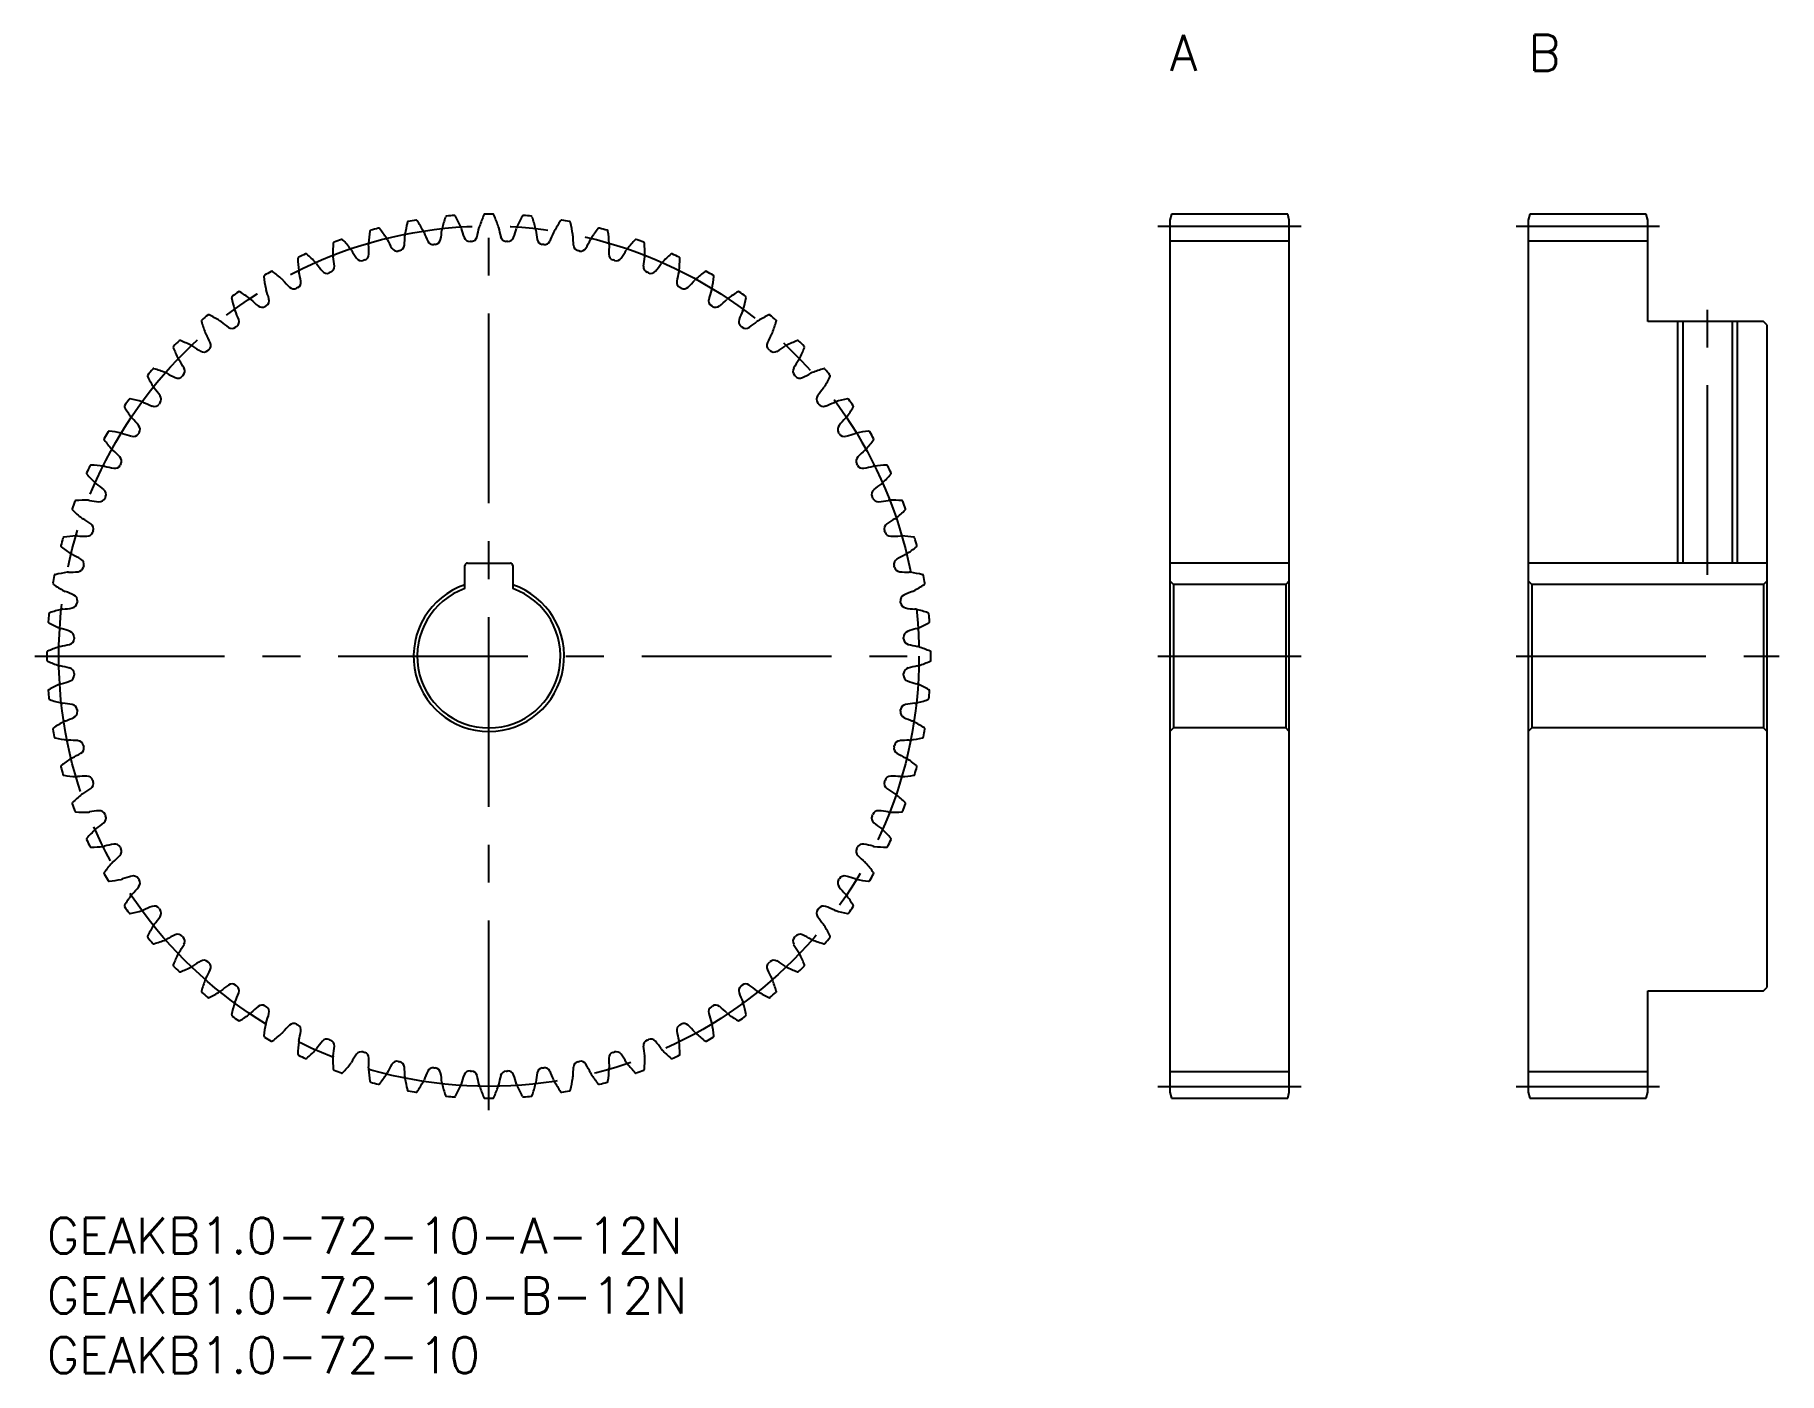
# Model space of a CAD drawing. Extents: x -1 to 145, y -13 to 99.
import ezdxf

# ---------------------------------------------------------------- set-up
doc = ezdxf.new("R2010")
doc.units = 0
doc.header["$LTSCALE"] = 0.5
doc.linetypes.add('CENTER', pattern=[50.8, 31.75, -6.35, 6.35, -6.35])
for name, color, linetype in [('MSM_CENTER', 1, 'CENTER'), ('MSM_CONTINUOUS', 7, 'CONTINUOUS'), ('MSM_NARROW', 5, 'CONTINUOUS'), ('MSM_PART_NUMBER', 7, 'CONTINUOUS')]:
    doc.layers.add(name, color=color, linetype=linetype)
doc.styles.get("Standard").update_dxf_attribs({"font": 'txt.shx', "height": 2, "bigfont": 'bigfont.shx'})

# ---------------------------------------------------------------- blocks, each defined once
blk = doc.blocks.new('*U3')
at = {"layer": 'MSM_PART_NUMBER'}
blk.add_text('GEAKB1.0-72-10-B-12N', height=3, dxfattribs=at).set_placement((0, -8))
blk = doc.blocks.new('*U4')
at = {"layer": 'MSM_PART_NUMBER'}
blk.add_text('GEAKB1.0-72-10-A-12N', height=3, dxfattribs=at).set_placement((0, -3))
blk = doc.blocks.new('*U5')
at = {"layer": 'MSM_PART_NUMBER'}
blk.add_text('GEAKB1.0-72-10', height=3, dxfattribs=at).set_placement((0, -13))
blk = doc.blocks.new('*U6')
at = {"layer": 'MSM_PART_NUMBER'}
blk.add_text('A', height=3, dxfattribs=at).set_placement((94, 96))
blk = doc.blocks.new('*U7')
at = {"layer": 'MSM_PART_NUMBER'}
blk.add_text('B', height=3, dxfattribs=at).set_placement((124, 96))

msp = doc.modelspace()

# ---------------------------------------------------------------- linework, layer by layer
at = {"layer": 'MSM_CENTER'}
for p, q in [((37, 9), (37, 85)), ((93, 83), (105, 83)), ((123, 83), (135, 83)), ((139, 53.8), (139, 76)), ((-1, 47), (75, 47)), ((93, 47), (105, 47)), ((123, 47), (145, 47)), ((93, 11), (105, 11)), ((123, 11), (135, 11))]:
    msp.add_line(p, q, dxfattribs=at)
msp.add_circle((37, 47), 36, dxfattribs=at)
at = {"layer": 'MSM_CONTINUOUS'}
for p, q in [((94.13, 84), (94, 83.5)), ((94, 83.5), (94, 10.5)), ((103.87, 84), (94.13, 84)), ((104, 83.5), (103.87, 84)), ((104, 10.5), (104, 83.5)), ((124.13, 84), (124, 83.5)), ((124, 83.5), (124, 10.5)), ((133.87, 84), (124.13, 84)), ((134, 83.5), (133.87, 84)), ((134, 75), (134, 83.5)), ((94, 81.75), (104, 81.75)), ((124, 81.75), (134, 81.75)), ((143.7, 75), (134, 75)), ((136.93, 75), (136.93, 54.8)), ((141.07, 75), (141.07, 54.8)), ((144, 74.7), (143.7, 75)), ((144, 19.3), (144, 74.7)), ((35, 52.66), (35, 54.6)), ((35.2, 54.8), (38.8, 54.8)), ((39, 54.6), (39, 52.66)), ((104, 54.8), (94, 54.8)), ((144, 54.8), (124, 54.8)), ((94.3, 53), (94, 53.3)), ((103.7, 53), (94.3, 53)), ((94.3, 53), (94.3, 41)), ((104, 53.3), (103.7, 53)), ((103.7, 53), (103.7, 41)), ((124.3, 53), (124, 53.3)), ((143.7, 53), (124.3, 53)), ((124.3, 53), (124.3, 41)), ((144, 53.3), (143.7, 53)), ((143.7, 53), (143.7, 41)), ((94.3, 41), (94, 40.7)), ((103.7, 41), (94.3, 41)), ((104, 40.7), (103.7, 41)), ((124.3, 41), (124, 40.7)), ((143.7, 41), (124.3, 41)), ((144, 40.7), (143.7, 41)), ((134, 10.5), (134, 19)), ((134, 19), (143.7, 19)), ((143.7, 19), (144, 19.3)), ((94, 12.25), (104, 12.25)), ((124, 12.25), (134, 12.25)), ((94, 10.5), (94.13, 10)), ((103.87, 10), (104, 10.5)), ((124, 10.5), (124.13, 10)), ((133.87, 10), (134, 10.5)), ((94.13, 10), (103.87, 10)), ((124.13, 10), (133.87, 10))]:
    msp.add_line(p, q, dxfattribs=at)
for centre, radius, start, end in [((41.84, 80.48), 12, 166.3987, 171.25), ((30.27, 83.28), 0.1, 100.5078, 166.3988), ((37, 47), 37, 99.4926, 100.5074), ((30.91, 83.39), 0.1, 33.6013, 99.4926), ((21, 76.81), 12, 28.75, 33.6013), ((44.74, 79.93), 12, 161.3987, 166.25), ((33.46, 83.73), 0.1, 95.5078, 161.3988), ((37, 47), 37, 94.4926, 95.5074), ((34.11, 83.79), 0.1, 28.6013, 94.4926), ((23.66, 78.09), 12, 23.75, 28.6013), ((47.58, 79.13), 12, 156.3987, 161.25), ((36.67, 83.9), 0.1, 90.5078, 156.3988), ((37, 47), 37, 89.4926, 90.5074), ((37.33, 83.9), 0.1, 23.6013, 89.4926), ((26.42, 79.13), 12, 18.75, 23.6013), ((50.34, 78.09), 12, 151.3987, 156.25), ((39.89, 83.79), 0.1, 85.5074, 151.3987), ((37, 47), 37, 84.4926, 85.5074), ((40.54, 83.73), 0.1, 18.6013, 84.4926), ((29.26, 79.93), 12, 13.75, 18.6013), ((53, 76.81), 12, 146.3987, 151.25), ((43.09, 83.39), 0.1, 80.5074, 146.3987), ((37, 47), 37, 79.4926, 80.5074), ((43.73, 83.28), 0.1, 13.6013, 79.4926), ((32.16, 80.48), 12, 8.75, 13.6013), ((37, 47), 37, 109.4926, 110.5074), ((24.69, 81.79), 0.1, 43.6013, 109.4926), ((16.07, 73.58), 12, 38.75, 43.6013), ((38.9, 80.78), 12, 171.3987, 176.25), ((27.13, 82.56), 0.1, 105.5078, 171.3988), ((37, 47), 37, 104.4926, 105.5074), ((27.77, 82.73), 0.1, 38.6014, 104.4926), ((18.47, 75.3), 12, 33.75, 38.6013), ((27.75, 81.51), 0.829, 25.4631, 33.75), ((38.5, 86.64), 11.08, 205.5154, 209.6656), ((18.89, 82.29), 11.08, 355.3344, 359.4846), ((30.8, 82.18), 0.829, 171.25, 179.5369), ((30.8, 82.18), 0.829, 20.4631, 28.75), ((41.95, 86.35), 11.08, 200.5154, 204.6656), ((32.46, 81.96), 0.5, 277.3967, 350.3344), ((22.04, 83.73), 11.08, 350.3344, 354.4846), ((33.89, 82.59), 0.829, 166.25, 174.5369), ((33.89, 82.59), 0.829, 15.4631, 23.75), ((45.36, 85.77), 11.08, 195.5154, 199.6656), ((35.4, 82.21), 0.5, 199.6656, 272.6032), ((35.53, 82.22), 0.5, 272.3967, 345.3344), ((25.29, 84.9), 11.08, 345.3344, 349.4846), ((37, 82.72), 0.829, 161.25, 169.5369), ((37, 82.72), 0.829, 10.4631, 18.75), ((48.71, 84.9), 11.08, 190.5154, 194.6656), ((38.47, 82.22), 0.5, 194.6656, 267.6032), ((38.6, 82.21), 0.5, 267.3968, 340.3344), ((28.64, 85.77), 11.08, 340.3344, 344.4846), ((40.11, 82.59), 0.829, 156.25, 164.5369), ((40.11, 82.59), 0.829, 5.4631, 13.75), ((51.96, 83.73), 11.08, 185.5154, 189.6656), ((41.54, 81.96), 0.5, 189.6656, 262.6032), ((32.05, 86.35), 11.08, 335.3344, 339.4846), ((43.2, 82.18), 0.829, 151.25, 159.5369), ((43.2, 82.18), 0.829, 0.4631, 8.75), ((55.11, 82.29), 11.08, 180.5154, 184.6656), ((35.5, 86.64), 11.08, 330.3344, 334.4846), ((46.25, 81.51), 0.829, 146.25, 154.5369), ((55.53, 75.3), 12, 141.3987, 146.25), ((46.23, 82.73), 0.1, 75.5074, 141.3987), ((37, 47), 37, 74.4926, 75.5074), ((46.87, 82.56), 0.1, 8.6013, 74.4926), ((35.1, 80.78), 12, 3.75, 8.6013), ((57.93, 73.58), 12, 136.3987, 141.25), ((49.31, 81.79), 0.1, 70.5074, 136.3987), ((37, 47), 37, 69.4926, 70.5074), ((21.11, 80.3), 0.1, 115.5078, 181.3988), ((33.01, 80.59), 12, 181.3987, 186.25), ((37, 47), 37, 114.4926, 115.5074), ((21.7, 80.58), 0.1, 48.6013, 114.4926), ((13.83, 71.65), 12, 43.75, 48.6013), ((35.95, 80.81), 12, 176.3987, 181.25), ((24.78, 80.57), 0.829, 181.25, 189.5369), ((13.04, 78.61), 11.08, 5.3344, 9.4846), ((24.07, 81.56), 0.1, 110.5078, 176.3988), ((24.78, 80.57), 0.829, 30.4631, 38.75), ((35.04, 86.62), 11.08, 210.5154, 214.6656), ((26.34, 80.6), 0.5, 214.6656, 287.6032), ((26.46, 80.64), 0.5, 287.3967, 0.3344), ((27.75, 81.51), 0.829, 176.25, 184.5369), ((15.88, 80.58), 11.08, 0.3344, 4.4846), ((29.31, 81.4), 0.5, 209.6656, 282.6032), ((37, 47), 34.75, 102.3968, 102.6032), ((29.43, 81.43), 0.5, 282.3967, 355.3344), ((32.34, 81.94), 0.5, 204.6656, 277.6032), ((37, 47), 34.75, 97.3968, 97.6032), ((37, 47), 34.75, 92.3968, 92.6032), ((37, 47), 34.75, 87.3968, 87.6032), ((37, 47), 34.75, 82.3968, 82.6032), ((41.66, 81.94), 0.5, 262.3968, 335.3344), ((44.57, 81.43), 0.5, 184.6656, 257.6032), ((37, 47), 34.75, 77.3968, 77.6032), ((44.69, 81.4), 0.5, 257.3968, 330.3344), ((58.12, 80.58), 11.08, 175.5154, 179.6656), ((47.54, 80.64), 0.5, 179.6656, 252.6032), ((46.25, 81.51), 0.829, 355.4631, 3.75), ((47.66, 80.6), 0.5, 252.3968, 325.3344), ((38.96, 86.62), 11.08, 325.3344, 329.4846), ((49.22, 80.57), 0.829, 141.25, 149.5369), ((60.96, 78.61), 11.08, 170.5154, 174.6656), ((49.93, 81.56), 0.1, 3.6013, 69.4926), ((38.05, 80.81), 12, 358.75, 3.6013), ((49.22, 80.57), 0.829, 350.4631, 358.75), ((60.17, 71.65), 12, 131.3987, 136.25), ((52.3, 80.58), 0.1, 65.5074, 131.3988), ((37, 47), 37, 64.4926, 65.5074), ((40.99, 80.59), 12, 353.75, 358.6013), ((52.89, 80.3), 0.1, 358.6013, 64.4926), ((18.27, 78.79), 0.1, 120.5078, 186.3988), ((37, 47), 37, 119.4926, 120.5074), ((18.83, 79.12), 0.1, 53.6013, 119.4926), ((11.77, 69.54), 12, 48.75, 53.6013), ((21.9, 79.38), 0.829, 186.25, 194.5369), ((10.37, 76.4), 11.08, 10.3344, 14.4846), ((21.9, 79.38), 0.829, 35.4631, 43.75), ((31.59, 86.29), 11.08, 215.5154, 219.6656), ((23.45, 79.54), 0.5, 219.6656, 292.6032), ((37, 47), 34.75, 112.3968, 112.6032), ((23.57, 79.59), 0.5, 292.3967, 5.3344), ((37, 47), 34.75, 107.3968, 107.6032), ((37, 47), 34.75, 72.3968, 72.6032), ((50.43, 79.59), 0.5, 174.6656, 247.6032), ((37, 47), 34.75, 67.3968, 67.6032), ((50.55, 79.54), 0.5, 247.3968, 320.3344), ((42.41, 86.29), 11.08, 320.3344, 324.4846), ((52.1, 79.38), 0.829, 136.25, 144.5369), ((63.63, 76.4), 11.08, 165.5154, 169.6656), ((52.1, 79.38), 0.829, 345.4631, 353.75), ((62.23, 69.54), 12, 126.3987, 131.25), ((55.17, 79.12), 0.1, 60.5074, 126.3987), ((37, 47), 37, 59.4926, 60.5074), ((55.73, 78.79), 0.1, 353.6013, 59.4926), ((37, 47), 37, 124.4926, 125.5074), ((16.1, 77.41), 0.1, 58.6013, 124.4926), ((9.9, 67.26), 12, 53.75, 58.6013), ((30.09, 80.12), 12, 186.3987, 191.25), ((19.14, 77.94), 0.829, 191.25, 199.5369), ((7.91, 73.97), 11.08, 15.3344, 19.4846), ((19.14, 77.94), 0.829, 40.4631, 48.75), ((28.19, 85.67), 11.08, 220.5154, 224.6656), ((20.67, 78.24), 0.5, 224.6656, 297.6032), ((37, 47), 34.75, 117.3968, 117.6032), ((20.78, 78.3), 0.5, 297.3968, 10.3344), ((53.22, 78.3), 0.5, 169.6656, 242.6032), ((37, 47), 34.75, 62.3968, 62.6032), ((53.33, 78.24), 0.5, 242.3968, 315.3344), ((45.81, 85.67), 11.08, 315.3344, 319.4846), ((54.86, 77.94), 0.829, 131.25, 139.5369), ((66.09, 73.97), 11.08, 160.5154, 164.6656), ((54.86, 77.94), 0.829, 340.4631, 348.75), ((43.91, 80.12), 12, 348.75, 353.6013), ((64.1, 67.26), 12, 121.3987, 126.25), ((57.9, 77.41), 0.1, 55.5074, 121.3987), ((37, 47), 37, 54.4926, 55.5074), ((15.57, 77.04), 0.1, 125.5078, 191.3988), ((27.23, 79.39), 12, 191.3987, 196.25), ((16.51, 76.26), 0.829, 196.25, 204.5369), ((16.51, 76.26), 0.829, 45.4631, 53.75), ((24.85, 84.76), 11.08, 225.5154, 229.6656), ((18.01, 76.7), 0.5, 229.6656, 302.6032), ((37, 47), 34.75, 122.3968, 122.6032), ((18.11, 76.76), 0.5, 302.3968, 15.3344), ((55.89, 76.76), 0.5, 164.6656, 237.6032), ((37, 47), 34.75, 57.3968, 57.6032), ((55.99, 76.7), 0.5, 237.3968, 310.3344), ((49.15, 84.76), 11.08, 310.3344, 314.4846), ((57.49, 76.26), 0.829, 126.25, 134.5369), ((57.49, 76.26), 0.829, 335.4631, 343.75), ((46.77, 79.39), 12, 343.75, 348.6013), ((58.43, 77.04), 0.1, 348.6013, 54.4926), ((13.03, 75.06), 0.1, 130.5078, 196.3988), ((24.45, 78.42), 12, 196.3987, 201.25), ((37, 47), 37, 129.4926, 130.5074), ((13.53, 75.48), 0.1, 63.6013, 129.4926), ((8.24, 64.82), 12, 58.75, 63.6013), ((14.04, 74.37), 0.829, 50.4631, 58.75), ((21.61, 83.56), 11.08, 230.5154, 234.6656), ((15.49, 74.93), 0.5, 234.6656, 307.6032), ((5.67, 71.33), 11.08, 20.3344, 24.4846), ((37, 47), 34.75, 127.3968, 127.6032), ((15.59, 75), 0.5, 307.3968, 20.3344), ((58.41, 75), 0.5, 159.6656, 232.6032), ((68.33, 71.33), 11.08, 155.5154, 159.6656), ((37, 47), 34.75, 52.3968, 52.6032), ((58.51, 74.93), 0.5, 232.3968, 305.3344), ((52.39, 83.56), 11.08, 305.3344, 309.4846), ((59.96, 74.37), 0.829, 121.25, 129.5369), ((65.76, 64.82), 12, 116.3987, 121.25), ((60.47, 75.48), 0.1, 50.5074, 116.3987), ((37, 47), 37, 49.4926, 50.5074), ((49.55, 78.42), 12, 338.75, 343.6013), ((60.97, 75.06), 0.1, 343.6013, 49.4926), ((37, 47), 37, 134.4926, 135.5074), ((11.14, 73.32), 0.1, 68.6013, 134.4926), ((6.8, 62.24), 12, 63.75, 68.6013), ((11.74, 72.26), 0.829, 55.4631, 63.75), ((14.04, 74.37), 0.829, 201.25, 209.5369), ((3.67, 68.51), 11.08, 25.3344, 29.4846), ((13.23, 73.03), 0.5, 312.3968, 25.3344), ((60.77, 73.03), 0.5, 154.6656, 227.6032), ((70.33, 68.51), 11.08, 150.5154, 154.6656), ((59.96, 74.37), 0.829, 330.4631, 338.75), ((62.26, 72.26), 0.829, 116.25, 124.5369), ((67.2, 62.24), 12, 111.3987, 116.25), ((62.86, 73.32), 0.1, 45.5074, 111.3987), ((37, 47), 37, 44.4926, 45.5074), ((10.68, 72.86), 0.1, 135.5078, 201.3988), ((21.76, 77.2), 12, 201.3987, 206.25), ((11.74, 72.26), 0.829, 206.25, 214.5369), ((1.93, 65.52), 11.08, 30.3344, 34.4846), ((18.48, 82.07), 11.08, 235.5154, 239.6656), ((13.14, 72.95), 0.5, 239.6656, 312.6032), ((37, 47), 34.75, 132.3968, 132.6032), ((37, 47), 34.75, 47.3968, 47.6032), ((60.86, 72.95), 0.5, 227.3968, 300.3344), ((55.52, 82.07), 11.08, 300.3344, 304.4846), ((72.07, 65.52), 11.08, 145.5154, 149.6656), ((62.26, 72.26), 0.829, 325.4631, 333.75), ((52.24, 77.2), 12, 333.75, 338.6013), ((63.32, 72.86), 0.1, 338.6013, 44.4926), ((8.52, 70.47), 0.1, 140.5078, 206.3987), ((19.18, 75.76), 12, 206.3987, 211.25), ((37, 47), 37, 139.4926, 140.5074), ((8.94, 70.97), 0.1, 73.6013, 139.4926), ((5.58, 59.55), 12, 68.75, 73.6013), ((9.63, 69.96), 0.829, 60.4631, 68.75), ((15.49, 80.33), 11.08, 240.5154, 244.6656), ((10.97, 70.77), 0.5, 244.6656, 317.6032), ((37, 47), 34.75, 137.3968, 137.6032), ((11.05, 70.86), 0.5, 317.3968, 30.3344), ((62.95, 70.86), 0.5, 149.6656, 222.6032), ((37, 47), 34.75, 42.3968, 42.6032), ((63.03, 70.77), 0.5, 222.3968, 295.3344), ((58.51, 80.33), 11.08, 295.3344, 299.4846), ((64.37, 69.96), 0.829, 111.25, 119.5369), ((68.42, 59.55), 12, 106.3987, 111.25), ((65.06, 70.97), 0.1, 40.5074, 106.3987), ((54.82, 75.76), 12, 328.75, 333.6013), ((37, 47), 37, 39.4926, 40.5074), ((65.48, 70.47), 0.1, 333.6013, 39.4926), ((9.63, 69.96), 0.829, 211.25, 219.5369), ((0.44, 62.39), 11.08, 35.3344, 39.4846), ((9.07, 68.51), 0.5, 322.3968, 35.3344), ((64.93, 68.51), 0.5, 144.6656, 217.6032), ((73.56, 62.39), 11.08, 140.5154, 144.6656), ((64.37, 69.96), 0.829, 320.4631, 328.75), ((6.59, 67.9), 0.1, 145.5078, 211.3987), ((37, 47), 37, 144.4926, 145.5074), ((16.74, 74.1), 12, 211.3987, 216.25), ((6.96, 68.43), 0.1, 78.6013, 144.4926), ((4.61, 56.77), 12, 73.75, 78.6013), ((7.74, 67.49), 0.829, 65.4631, 73.75), ((12.67, 78.33), 11.08, 245.5154, 249.6656), ((9, 68.41), 0.5, 249.6656, 322.6032), ((37, 47), 34.75, 142.3968, 142.6032), ((37, 47), 34.75, 37.3968, 37.6032), ((65, 68.41), 0.5, 217.3968, 290.3344), ((61.33, 78.33), 11.08, 290.3344, 294.4846), ((66.26, 67.49), 0.829, 106.25, 114.5369), ((69.39, 56.77), 12, 101.3987, 106.25), ((57.26, 74.1), 12, 323.75, 328.6013), ((67.04, 68.43), 0.1, 35.5074, 101.3987), ((37, 47), 37, 34.4926, 35.5074), ((67.41, 67.9), 0.1, 328.6013, 34.4926), ((37, 47), 37, 149.4926, 150.5074), ((5.21, 65.73), 0.1, 83.6013, 149.4926), ((3.88, 53.91), 12, 78.75, 83.6013), ((7.74, 67.49), 0.829, 216.25, 224.5369), ((-0.76, 59.15), 11.08, 40.3344, 44.4846), ((37, 47), 34.75, 147.3968, 147.6032), ((7.3, 65.99), 0.5, 327.3968, 40.3344), ((66.7, 65.99), 0.5, 139.6656, 212.6032), ((37, 47), 34.75, 32.3968, 32.6032), ((74.76, 59.15), 11.08, 135.5154, 139.6656), ((66.26, 67.49), 0.829, 315.4631, 323.75), ((70.12, 53.91), 12, 96.3987, 101.25), ((68.79, 65.73), 0.1, 30.5074, 96.3987), ((37, 47), 37, 29.4926, 30.5074), ((4.88, 65.17), 0.1, 150.5078, 216.3987), ((14.46, 72.23), 12, 216.3987, 221.25), ((6.06, 64.86), 0.829, 221.25, 229.5369), ((6.06, 64.86), 0.829, 70.4631, 78.75), ((10.03, 76.09), 11.08, 250.5154, 254.6656), ((7.24, 65.89), 0.5, 254.6656, 327.6032), ((66.76, 65.89), 0.5, 212.3968, 285.3344), ((63.97, 76.09), 11.08, 285.3344, 289.4846), ((67.94, 64.86), 0.829, 101.25, 109.5369), ((67.94, 64.86), 0.829, 310.4631, 318.75), ((59.54, 72.23), 12, 318.75, 323.6013), ((69.12, 65.17), 0.1, 323.6013, 29.4926), ((37, 47), 37, 154.4926, 155.5074), ((3.7, 62.89), 0.1, 88.6013, 154.4926), ((3.41, 50.99), 12, 83.75, 88.6013), ((4.62, 62.1), 0.829, 75.4631, 83.75), ((7.6, 73.63), 11.08, 255.5154, 259.6656), ((-1.67, 55.81), 11.08, 45.3344, 49.4846), ((5.7, 63.22), 0.5, 259.6656, 332.6032), ((5.76, 63.33), 0.5, 332.3968, 45.3344), ((37, 47), 34.75, 152.3968, 152.6032), ((68.24, 63.33), 0.5, 134.6656, 207.6032), ((37, 47), 34.75, 27.3968, 27.6032), ((68.3, 63.22), 0.5, 207.3968, 280.3344), ((75.67, 55.81), 11.08, 130.5154, 134.6656), ((66.4, 73.63), 11.08, 280.3344, 284.4846), ((69.38, 62.1), 0.829, 96.25, 104.5369), ((70.59, 50.99), 12, 91.3987, 96.25), ((70.3, 62.89), 0.1, 25.5074, 91.3987), ((37, 47), 37, 24.4926, 25.5074), ((3.42, 62.3), 0.1, 155.5078, 221.3988), ((12.35, 70.17), 12, 221.3987, 226.25), ((4.62, 62.1), 0.829, 226.25, 234.5369), ((-2.29, 52.41), 11.08, 50.3344, 54.4846), ((76.29, 52.41), 11.08, 125.5154, 129.6656), ((69.38, 62.1), 0.829, 305.4631, 313.75), ((61.65, 70.17), 12, 313.75, 318.6013), ((70.58, 62.3), 0.1, 318.6013, 24.4926), ((37, 47), 37, 159.4926, 160.5074), ((2.44, 59.93), 0.1, 93.6013, 159.4926), ((3.19, 48.05), 12, 88.75, 93.6013), ((3.43, 59.22), 0.829, 80.4631, 88.75), ((5.39, 70.96), 11.08, 260.5154, 264.6656), ((4.41, 60.43), 0.5, 264.6656, 337.6032), ((4.46, 60.55), 0.5, 337.3967, 50.3344), ((37, 47), 34.75, 157.3968, 157.6032), ((69.54, 60.55), 0.5, 129.6656, 202.6032), ((37, 47), 34.75, 22.3968, 22.6032), ((69.59, 60.43), 0.5, 202.3968, 275.3344), ((68.61, 70.96), 11.08, 275.3344, 279.4846), ((70.57, 59.22), 0.829, 91.25, 99.5369), ((70.81, 48.05), 12, 86.3987, 91.25), ((71.56, 59.93), 0.1, 20.5074, 86.3987), ((37, 47), 37, 19.4926, 20.5074), ((2.21, 59.31), 0.1, 160.5074, 226.3988), ((10.42, 67.93), 12, 226.3987, 231.25), ((3.43, 59.22), 0.829, 231.25, 239.5369), ((-2.62, 48.96), 11.08, 55.3344, 59.4846), ((76.62, 48.96), 11.08, 120.5154, 124.6656), ((70.57, 59.22), 0.829, 300.4631, 308.75), ((63.58, 67.93), 12, 308.75, 313.6013), ((71.79, 59.31), 0.1, 313.6013, 19.4926), ((1.44, 56.87), 0.1, 98.6014, 164.4926), ((3.22, 45.1), 12, 93.75, 98.6013), ((2.49, 56.25), 0.829, 85.4631, 93.75), ((3.42, 68.12), 11.08, 265.5154, 269.6656), ((3.36, 57.54), 0.5, 269.6656, 342.6032), ((3.4, 57.66), 0.5, 342.3967, 55.3344), ((37, 47), 34.75, 162.3968, 162.6032), ((70.6, 57.66), 0.5, 124.6656, 197.6032), ((37, 47), 34.75, 17.3968, 17.6032), ((70.64, 57.54), 0.5, 197.3968, 270.3344), ((70.58, 68.12), 11.08, 270.3344, 274.4846), ((71.51, 56.25), 0.829, 86.25, 94.5369), ((70.78, 45.1), 12, 81.3987, 86.25), ((72.56, 56.87), 0.1, 15.5074, 81.3987), ((1.27, 56.23), 0.1, 165.5078, 231.3988), ((37, 47), 37, 164.4926, 165.5074), ((8.7, 65.53), 12, 231.3987, 236.25), ((2.49, 56.25), 0.829, 236.25, 244.5369), ((-2.64, 45.5), 11.08, 60.3344, 64.4846), ((76.64, 45.5), 11.08, 115.5154, 119.6656), ((71.51, 56.25), 0.829, 295.4631, 303.75), ((65.3, 65.53), 12, 303.75, 308.6013), ((37, 47), 37, 14.4926, 15.5074), ((72.73, 56.23), 0.1, 308.6013, 14.4926), ((3.52, 42.16), 12, 98.75, 103.6013), ((1.82, 53.2), 0.829, 90.4631, 98.75), ((1.71, 65.11), 11.08, 270.5154, 274.6656), ((2.57, 54.57), 0.5, 274.6656, 347.6032), ((2.6, 54.69), 0.5, 347.3967, 60.3344), ((37, 47), 34.75, 167.3968, 167.6032), ((35.2, 54.6), 0.2, 90, 180), ((38.8, 54.6), 0.2, 0, 90), ((71.4, 54.69), 0.5, 119.6656, 192.6032), ((37, 47), 34.75, 12.3968, 12.6032), ((71.43, 54.57), 0.5, 192.3968, 265.3344), ((72.29, 65.11), 11.08, 265.3344, 269.4846), ((72.18, 53.2), 0.829, 81.25, 89.5369), ((70.48, 42.16), 12, 76.3987, 81.25), ((37, 47), 37, 169.4926, 170.5074), ((0.61, 53.09), 0.1, 170.5078, 236.3987), ((7.19, 63), 12, 236.3987, 241.25), ((0.72, 53.73), 0.1, 103.6014, 169.4926), ((37, 47), 6.3, 108.5094, 71.4906), ((37, 47), 6, 109.4712, 70.5288), ((66.81, 63), 12, 298.75, 303.6013), ((73.28, 53.73), 0.1, 10.5074, 76.3987), ((37, 47), 37, 9.4926, 10.5074), ((73.39, 53.09), 0.1, 303.6013, 9.4926), ((1.82, 53.2), 0.829, 241.25, 249.5369), ((-2.35, 42.05), 11.08, 65.3344, 69.4846), ((2.04, 51.54), 0.5, 279.6656, 352.6032), ((2.06, 51.66), 0.5, 352.3968, 65.3344), ((37, 47), 34.75, 172.3968, 172.6032), ((71.94, 51.66), 0.5, 114.6656, 187.6032), ((37, 47), 34.75, 7.3968, 7.6032), ((71.96, 51.54), 0.5, 187.3968, 260.3344), ((76.35, 42.05), 11.08, 110.5154, 114.6656), ((72.18, 53.2), 0.829, 290.4631, 298.75), ((37, 47), 37, 174.4926, 175.5074), ((0.21, 49.89), 0.1, 175.5074, 241.3988), ((0.27, 50.54), 0.1, 108.6014, 174.4926), ((5.91, 60.34), 12, 241.3987, 246.25), ((4.07, 39.26), 12, 103.75, 108.6013), ((1.41, 50.11), 0.829, 95.4631, 103.75), ((0.27, 61.96), 11.08, 275.5154, 279.6656), ((73.73, 61.96), 11.08, 260.3344, 264.4846), ((72.59, 50.11), 0.829, 76.25, 84.5369), ((69.93, 39.26), 12, 71.3987, 76.25), ((68.09, 60.34), 12, 293.75, 298.6013), ((73.73, 50.54), 0.1, 5.5074, 71.3987), ((37, 47), 37, 4.4926, 5.5074), ((73.79, 49.89), 0.1, 298.6013, 4.4926), ((1.41, 50.11), 0.829, 246.25, 254.5369), ((-1.77, 38.64), 11.08, 70.3344, 74.4846), ((1.78, 48.47), 0.5, 284.6656, 357.6032), ((1.79, 48.6), 0.5, 357.3968, 70.3344), ((37, 47), 34.75, 177.3968, 177.6032), ((72.21, 48.6), 0.5, 109.6656, 182.6032), ((37, 47), 34.75, 2.3968, 2.6032), ((72.22, 48.47), 0.5, 182.3968, 255.3344), ((75.77, 38.64), 11.08, 105.5154, 109.6656), ((72.59, 50.11), 0.829, 285.4631, 293.75), ((0.1, 47.33), 0.1, 113.6013, 179.4926), ((37, 47), 37, 179.4926, 180.5074), ((4.87, 36.42), 12, 108.75, 113.6013), ((1.28, 47), 0.829, 100.4631, 108.75), ((-0.9, 58.71), 11.08, 280.5154, 284.6656), ((74.9, 58.71), 11.08, 255.3344, 259.4846), ((72.72, 47), 0.829, 71.25, 79.5369), ((69.13, 36.42), 12, 66.3987, 71.25), ((73.9, 47.33), 0.1, 0.5074, 66.3987), ((37, 47), 37, 359.4926, 0.5074), ((0.1, 46.67), 0.1, 180.5074, 246.3988), ((4.87, 57.58), 12, 246.3987, 251.25), ((1.28, 47), 0.829, 251.25, 259.5369), ((-0.9, 35.29), 11.08, 75.3344, 79.4846), ((1.78, 45.53), 0.5, 2.3968, 75.3344), ((1.79, 45.4), 0.5, 289.6656, 2.6032), ((37, 47), 34.75, 182.3968, 182.6032), ((37, 47), 34.75, 357.3968, 357.6032), ((72.21, 45.4), 0.5, 177.3968, 250.3344), ((72.22, 45.53), 0.5, 104.6656, 177.6032), ((74.9, 35.29), 11.08, 100.5154, 104.6656), ((72.72, 47), 0.829, 280.4631, 288.75), ((69.13, 57.58), 12, 288.75, 293.6013), ((73.9, 46.67), 0.1, 293.6013, 359.4926), ((0.21, 44.11), 0.1, 118.6014, 184.4926), ((37, 47), 37, 184.4926, 185.5074), ((5.91, 33.66), 12, 113.75, 118.6013), ((1.41, 43.89), 0.829, 105.4631, 113.75), ((-1.77, 55.36), 11.08, 285.5154, 289.6656), ((75.77, 55.36), 11.08, 250.3344, 254.4846), ((72.59, 43.89), 0.829, 66.25, 74.5369), ((68.09, 33.66), 12, 61.3987, 66.25), ((73.79, 44.11), 0.1, 355.5074, 61.3987), ((37, 47), 37, 354.4926, 355.5074), ((0.27, 43.46), 0.1, 185.5074, 251.3988), ((4.07, 54.74), 12, 251.3987, 256.25), ((1.41, 43.89), 0.829, 256.25, 264.5369), ((0.27, 32.04), 11.08, 80.3344, 84.4846), ((2.04, 42.46), 0.5, 7.3968, 80.3344), ((2.06, 42.34), 0.5, 294.6656, 7.6032), ((37, 47), 34.75, 187.3968, 187.6032), ((37, 47), 34.75, 352.3968, 352.6032), ((71.94, 42.34), 0.5, 172.3968, 245.3344), ((71.96, 42.46), 0.5, 99.6656, 172.6032), ((73.73, 32.04), 11.08, 95.5154, 99.6656), ((72.59, 43.89), 0.829, 275.4631, 283.75), ((69.93, 54.74), 12, 283.75, 288.6013), ((73.73, 43.46), 0.1, 288.6013, 354.4926), ((0.61, 40.91), 0.1, 123.6014, 189.4926), ((37, 47), 37, 189.4926, 190.5074), ((7.19, 31), 12, 118.75, 123.6013), ((1.82, 40.8), 0.829, 110.4631, 118.75), ((-2.35, 51.95), 11.08, 290.5154, 294.6656), ((76.35, 51.95), 11.08, 245.3344, 249.4846), ((72.18, 40.8), 0.829, 61.25, 69.5369), ((66.81, 31), 12, 56.3987, 61.25), ((37, 47), 37, 349.4926, 350.5074), ((73.39, 40.91), 0.1, 350.5074, 56.3987), ((0.72, 40.27), 0.1, 190.5074, 256.3988), ((3.52, 51.84), 12, 256.3987, 261.25), ((1.82, 40.8), 0.829, 261.25, 269.5369), ((1.71, 28.89), 11.08, 85.3344, 89.4846), ((2.57, 39.43), 0.5, 12.3968, 85.3344), ((37, 47), 34.75, 192.3968, 192.6032), ((37, 47), 34.75, 347.3968, 347.6032), ((71.43, 39.43), 0.5, 94.6656, 167.6032), ((72.29, 28.89), 11.08, 90.5154, 94.6656), ((72.18, 40.8), 0.829, 270.4631, 278.75), ((70.48, 51.84), 12, 278.75, 283.6013), ((73.28, 40.27), 0.1, 283.6013, 349.4926), ((8.7, 28.47), 12, 123.75, 128.6013), ((2.49, 37.75), 0.829, 115.4631, 123.75), ((-2.64, 48.5), 11.08, 295.5154, 299.6656), ((2.6, 39.31), 0.5, 299.6656, 12.6032), ((71.4, 39.31), 0.5, 167.3968, 240.3344), ((76.64, 48.5), 11.08, 240.3344, 244.4846), ((71.51, 37.75), 0.829, 56.25, 64.5369), ((65.3, 28.47), 12, 51.3987, 56.25), ((1.27, 37.77), 0.1, 128.6013, 194.4926), ((37, 47), 37, 194.4926, 195.5074), ((1.44, 37.13), 0.1, 195.5074, 261.3988), ((3.22, 48.9), 12, 261.3987, 266.25), ((2.49, 37.75), 0.829, 266.25, 274.5369), ((3.42, 25.88), 11.08, 90.3344, 94.4846), ((3.36, 36.46), 0.5, 17.3968, 90.3344), ((37, 47), 34.75, 197.3968, 197.6032), ((37, 47), 34.75, 342.3968, 342.6032), ((70.64, 36.46), 0.5, 89.6656, 162.6032), ((70.58, 25.88), 11.08, 85.5154, 89.6656), ((71.51, 37.75), 0.829, 265.4631, 273.75), ((70.78, 48.9), 12, 273.75, 278.6013), ((72.56, 37.13), 0.1, 278.6013, 344.4926), ((37, 47), 37, 344.4926, 345.5074), ((72.73, 37.77), 0.1, 345.5074, 51.3988), ((10.42, 26.07), 12, 128.75, 133.6013), ((3.43, 34.78), 0.829, 120.4631, 128.75), ((-2.62, 45.04), 11.08, 300.5154, 304.6656), ((3.4, 36.34), 0.5, 304.6656, 17.6032), ((70.6, 36.34), 0.5, 162.3968, 235.3344), ((76.62, 45.04), 11.08, 235.3344, 239.4846), ((70.57, 34.78), 0.829, 51.25, 59.5369), ((63.58, 26.07), 12, 46.3987, 51.25), ((2.21, 34.69), 0.1, 133.6013, 199.4926), ((37, 47), 37, 199.4926, 200.5074), ((2.44, 34.07), 0.1, 200.5074, 266.3988), ((3.19, 45.95), 12, 266.3987, 271.25), ((3.43, 34.78), 0.829, 271.25, 279.5369), ((5.39, 23.04), 11.08, 95.3344, 99.4846), ((4.41, 33.57), 0.5, 22.3968, 95.3344), ((4.46, 33.45), 0.5, 309.6656, 22.6032), ((37, 47), 34.75, 202.3968, 202.6032), ((69.54, 33.45), 0.5, 157.3968, 230.3344), ((37, 47), 34.75, 337.3968, 337.6032), ((69.59, 33.57), 0.5, 84.6656, 157.6032), ((68.61, 23.04), 11.08, 80.5154, 84.6656), ((70.57, 34.78), 0.829, 260.4631, 268.75), ((70.81, 45.95), 12, 268.75, 273.6013), ((71.56, 34.07), 0.1, 273.6013, 339.4926), ((37, 47), 37, 339.4926, 340.5074), ((71.79, 34.69), 0.1, 340.5074, 46.3987), ((12.35, 23.83), 12, 133.75, 138.6013), ((4.62, 31.9), 0.829, 125.4631, 133.75), ((-2.29, 41.59), 11.08, 305.5154, 309.6656), ((76.29, 41.59), 11.08, 230.3344, 234.4846), ((69.38, 31.9), 0.829, 46.25, 54.5369), ((61.65, 23.83), 12, 41.3987, 46.25), ((3.42, 31.7), 0.1, 138.6013, 204.4926), ((37, 47), 37, 204.4926, 205.5074), ((3.7, 31.11), 0.1, 205.5078, 271.3988), ((3.41, 43.01), 12, 271.3987, 276.25), ((4.62, 31.9), 0.829, 276.25, 284.5369), ((7.6, 20.37), 11.08, 100.3344, 104.4846), ((5.7, 30.78), 0.5, 27.3968, 100.3344), ((5.76, 30.67), 0.5, 314.6656, 27.6032), ((37, 47), 34.75, 207.3968, 207.6032), ((68.24, 30.67), 0.5, 152.3968, 225.3344), ((37, 47), 34.75, 332.3968, 332.6032), ((68.3, 30.78), 0.5, 79.6656, 152.6032), ((66.4, 20.37), 11.08, 75.5154, 79.6656), ((69.38, 31.9), 0.829, 255.4631, 263.75), ((70.59, 43.01), 12, 263.75, 268.6013), ((70.3, 31.11), 0.1, 268.6013, 334.4926), ((37, 47), 37, 334.4926, 335.5074), ((70.58, 31.7), 0.1, 335.5074, 41.3988), ((14.46, 21.77), 12, 138.75, 143.6013), ((6.06, 29.14), 0.829, 130.4631, 138.75), ((-1.67, 38.19), 11.08, 310.5154, 314.6656), ((75.67, 38.19), 11.08, 225.3344, 229.4846), ((67.94, 29.14), 0.829, 41.25, 49.5369), ((59.54, 21.77), 12, 36.3987, 41.25), ((4.88, 28.83), 0.1, 143.6013, 209.4926), ((37, 47), 37, 209.4926, 210.5074), ((5.21, 28.27), 0.1, 210.5078, 276.3988), ((3.88, 40.09), 12, 276.3987, 281.25), ((6.06, 29.14), 0.829, 281.25, 289.5369), ((10.03, 17.91), 11.08, 105.3344, 109.4846), ((7.24, 28.11), 0.5, 32.3968, 105.3344), ((37, 47), 34.75, 212.3968, 212.6032), ((7.3, 28.01), 0.5, 319.6656, 32.6032), ((66.7, 28.01), 0.5, 147.3968, 220.3344), ((37, 47), 34.75, 327.3968, 327.6032), ((66.76, 28.11), 0.5, 74.6656, 147.6032), ((63.97, 17.91), 11.08, 70.5154, 74.6656), ((67.94, 29.14), 0.829, 250.4631, 258.75), ((70.12, 40.09), 12, 258.75, 263.6013), ((68.79, 28.27), 0.1, 263.6013, 329.4926), ((37, 47), 37, 329.4926, 330.5074), ((69.12, 28.83), 0.1, 330.5074, 36.3987), ((16.74, 19.9), 12, 143.75, 148.6013), ((7.74, 26.51), 0.829, 135.4631, 143.75), ((-0.76, 34.85), 11.08, 315.5154, 319.6656), ((74.76, 34.85), 11.08, 220.3344, 224.4846), ((66.26, 26.51), 0.829, 36.25, 44.5369), ((57.26, 19.9), 12, 31.3987, 36.25), ((6.59, 26.1), 0.1, 148.6013, 214.4926), ((37, 47), 37, 214.4926, 215.5074), ((6.96, 25.57), 0.1, 215.5078, 281.3988), ((4.61, 37.23), 12, 281.3987, 286.25), ((7.74, 26.51), 0.829, 286.25, 294.5369), ((12.67, 15.67), 11.08, 110.3344, 114.4846), ((9, 25.59), 0.5, 37.3968, 110.3344), ((0.44, 31.61), 11.08, 320.5154, 324.6656), ((37, 47), 34.75, 217.3968, 217.6032), ((9.07, 25.49), 0.5, 324.6656, 37.6032), ((64.93, 25.49), 0.5, 142.3968, 215.3344), ((73.56, 31.61), 11.08, 215.3344, 219.4846), ((37, 47), 34.75, 322.3968, 322.6032), ((65, 25.59), 0.5, 69.6656, 142.6032), ((61.33, 15.67), 11.08, 65.5154, 69.6656), ((66.26, 26.51), 0.829, 245.4631, 253.75), ((69.39, 37.23), 12, 253.75, 258.6013), ((67.04, 25.57), 0.1, 258.6013, 324.4926), ((37, 47), 37, 324.4926, 325.5074), ((67.41, 26.1), 0.1, 325.5074, 31.3987), ((8.52, 23.53), 0.1, 153.6013, 219.4926), ((19.18, 18.24), 12, 148.75, 153.6013), ((37, 47), 37, 219.4926, 220.5074), ((9.63, 24.04), 0.829, 140.4631, 148.75), ((15.49, 13.67), 11.08, 115.3344, 119.4846), ((10.97, 23.23), 0.5, 42.3968, 115.3344), ((37, 47), 34.75, 222.3968, 222.6032), ((11.05, 23.14), 0.5, 329.6656, 42.6032), ((62.95, 23.14), 0.5, 137.3968, 210.3344), ((37, 47), 34.75, 317.3968, 317.6032), ((63.03, 23.23), 0.5, 64.6656, 137.6032), ((58.51, 13.67), 11.08, 60.5154, 64.6656), ((64.37, 24.04), 0.829, 31.25, 39.5369), ((54.82, 18.24), 12, 26.3987, 31.25), ((37, 47), 37, 319.4926, 320.5074), ((65.48, 23.53), 0.1, 320.5074, 26.3987), ((8.94, 23.03), 0.1, 220.5078, 286.3988), ((5.58, 34.45), 12, 286.3987, 291.25), ((9.63, 24.04), 0.829, 291.25, 299.5369), ((21.76, 16.8), 12, 153.75, 158.6013), ((11.74, 21.74), 0.829, 145.4631, 153.75), ((1.93, 28.48), 11.08, 325.5154, 329.6656), ((72.07, 28.48), 11.08, 210.3344, 214.4846), ((62.26, 21.74), 0.829, 26.25, 34.5369), ((52.24, 16.8), 12, 21.3987, 26.25), ((64.37, 24.04), 0.829, 240.4631, 248.75), ((68.42, 34.45), 12, 248.75, 253.6013), ((65.06, 23.03), 0.1, 253.6013, 319.4926), ((10.68, 21.14), 0.1, 158.6013, 224.4926), ((37, 47), 37, 224.4926, 225.5074), ((11.14, 20.68), 0.1, 225.5074, 291.3988), ((6.8, 31.76), 12, 291.3987, 296.25), ((11.74, 21.74), 0.829, 296.25, 304.5369), ((18.48, 11.93), 11.08, 120.3344, 124.4846), ((13.14, 21.05), 0.5, 47.3968, 120.3344), ((3.67, 25.49), 11.08, 330.5154, 334.6656), ((37, 47), 34.75, 227.3968, 227.6032), ((13.23, 20.97), 0.5, 334.6656, 47.6032), ((60.77, 20.97), 0.5, 132.3968, 205.3344), ((70.33, 25.49), 11.08, 205.3344, 209.4846), ((37, 47), 34.75, 312.3968, 312.6032), ((60.86, 21.05), 0.5, 59.6656, 132.6032), ((55.52, 11.93), 11.08, 55.5154, 59.6656), ((62.26, 21.74), 0.829, 235.4631, 243.75), ((67.2, 31.76), 12, 243.75, 248.6013), ((62.86, 20.68), 0.1, 248.6013, 314.4926), ((37, 47), 37, 314.4926, 315.5074), ((63.32, 21.14), 0.1, 315.5074, 21.3987), ((24.45, 15.58), 12, 158.75, 163.6013), ((14.04, 19.63), 0.829, 150.4631, 158.75), ((14.04, 19.63), 0.829, 301.25, 309.5369), ((21.61, 10.44), 11.08, 125.3344, 129.4846), ((15.49, 19.07), 0.5, 52.3968, 125.3344), ((37, 47), 34.75, 232.3968, 232.6032), ((15.59, 19), 0.5, 339.6656, 52.6032), ((58.41, 19), 0.5, 127.3968, 200.3344), ((37, 47), 34.75, 307.3968, 307.6032), ((58.51, 19.07), 0.5, 54.6656, 127.6032), ((52.39, 10.44), 11.08, 50.5154, 54.6656), ((59.96, 19.63), 0.829, 230.4631, 238.75), ((59.96, 19.63), 0.829, 21.25, 29.5369), ((49.55, 15.58), 12, 16.3987, 21.25), ((13.03, 18.94), 0.1, 163.6014, 229.4926), ((37, 47), 37, 229.4926, 230.5074), ((13.53, 18.52), 0.1, 230.5074, 296.3988), ((8.24, 29.18), 12, 296.3987, 301.25), ((27.23, 14.61), 12, 163.75, 168.6013), ((16.51, 17.74), 0.829, 155.4631, 163.75), ((5.67, 22.67), 11.08, 335.5154, 339.6656), ((24.85, 9.24), 11.08, 130.3344, 134.4846), ((18.01, 17.3), 0.5, 57.3968, 130.3344), ((37, 47), 34.75, 237.3968, 237.6032), ((18.11, 17.24), 0.5, 344.6656, 57.6032), ((55.89, 17.24), 0.5, 122.3968, 195.3344), ((37, 47), 34.75, 302.3968, 302.6032), ((55.99, 17.3), 0.5, 49.6656, 122.6032), ((49.15, 9.24), 11.08, 45.5154, 49.6656), ((68.33, 22.67), 11.08, 200.3344, 204.4846), ((57.49, 17.74), 0.829, 16.25, 24.5369), ((46.77, 14.61), 12, 11.3987, 16.25), ((65.76, 29.18), 12, 238.75, 243.6013), ((60.47, 18.52), 0.1, 243.6013, 309.4926), ((37, 47), 37, 309.4926, 310.5074), ((60.97, 18.94), 0.1, 310.5074, 16.3987), ((15.57, 16.96), 0.1, 168.6013, 234.4926), ((37, 47), 37, 234.4926, 235.5074), ((16.1, 16.59), 0.1, 235.5074, 301.3988), ((9.9, 26.74), 12, 301.3987, 306.25), ((16.51, 17.74), 0.829, 306.25, 314.5369), ((30.09, 13.88), 12, 168.75, 173.6013), ((19.14, 16.06), 0.829, 160.4631, 168.75), ((7.91, 20.03), 11.08, 340.5154, 344.6656), ((28.19, 8.33), 11.08, 135.3344, 139.4846), ((20.67, 15.76), 0.5, 62.3968, 135.3344), ((37, 47), 34.75, 242.3968, 242.6032), ((20.78, 15.7), 0.5, 349.6656, 62.6032), ((53.22, 15.7), 0.5, 117.3968, 190.3344), ((37, 47), 34.75, 297.3968, 297.6032), ((53.33, 15.76), 0.5, 44.6656, 117.6032), ((45.81, 8.33), 11.08, 40.5154, 44.6656), ((66.09, 20.03), 11.08, 195.3344, 199.4846), ((54.86, 16.06), 0.829, 11.25, 19.5369), ((43.91, 13.88), 12, 6.3987, 11.25), ((57.49, 17.74), 0.829, 225.4631, 233.75), ((64.1, 26.74), 12, 233.75, 238.6013), ((57.9, 16.59), 0.1, 238.6014, 304.4926), ((37, 47), 37, 304.4926, 305.5074), ((58.43, 16.96), 0.1, 305.5074, 11.3988), ((18.27, 15.21), 0.1, 173.6013, 239.4926), ((37, 47), 37, 239.4926, 240.5074), ((18.83, 14.88), 0.1, 240.5074, 306.3988), ((11.77, 24.46), 12, 306.3987, 311.25), ((19.14, 16.06), 0.829, 311.25, 319.5369), ((33.01, 13.41), 12, 173.75, 178.6013), ((21.9, 14.62), 0.829, 165.4631, 173.75), ((10.37, 17.6), 11.08, 345.5154, 349.6656), ((31.59, 7.71), 11.08, 140.3344, 144.4846), ((23.45, 14.46), 0.5, 67.3968, 140.3344), ((37, 47), 34.75, 247.3968, 247.6032), ((23.57, 14.41), 0.5, 354.6656, 67.6032), ((50.43, 14.41), 0.5, 112.3968, 185.3344), ((37, 47), 34.75, 292.3968, 292.6032), ((50.55, 14.46), 0.5, 39.6656, 112.6032), ((42.41, 7.71), 11.08, 35.5154, 39.6656), ((63.63, 17.6), 11.08, 190.3344, 194.4846), ((52.1, 14.62), 0.829, 6.25, 14.5369), ((40.99, 13.41), 12, 1.3987, 6.25), ((54.86, 16.06), 0.829, 220.4631, 228.75), ((62.23, 24.46), 12, 228.75, 233.6013), ((55.17, 14.88), 0.1, 233.6014, 299.4925), ((37, 47), 37, 299.4926, 300.5074), ((55.73, 15.21), 0.1, 300.5074, 6.3988), ((21.11, 13.7), 0.1, 178.6012, 244.4925), ((37, 47), 37, 244.4926, 245.5074), ((21.7, 13.42), 0.1, 245.5074, 311.3988), ((13.83, 22.35), 12, 311.3987, 316.25), ((21.9, 14.62), 0.829, 316.25, 324.5369), ((24.78, 13.43), 0.829, 170.4631, 178.75), ((35.95, 13.19), 12, 178.75, 183.6013), ((13.04, 15.39), 11.08, 350.5154, 354.6656), ((35.04, 7.38), 11.08, 145.3344, 149.4846), ((26.34, 13.4), 0.5, 72.3968, 145.3344), ((37, 47), 34.75, 252.3968, 252.6032), ((26.46, 13.36), 0.5, 359.6656, 72.6032), ((15.88, 13.42), 11.08, 355.5154, 359.6656), ((47.54, 13.36), 0.5, 107.3968, 180.3344), ((58.12, 13.42), 11.08, 180.3344, 184.4846), ((37, 47), 34.75, 287.3968, 287.6032), ((47.66, 13.4), 0.5, 34.6656, 107.6032), ((38.96, 7.38), 11.08, 30.5154, 34.6656), ((60.96, 15.39), 11.08, 185.3344, 189.4846), ((38.05, 13.19), 12, 356.3987, 1.25), ((49.22, 13.43), 0.829, 1.25, 9.5369), ((52.1, 14.62), 0.829, 215.4631, 223.75), ((60.17, 22.35), 12, 223.75, 228.6013), ((52.3, 13.42), 0.1, 228.6013, 294.4926), ((37, 47), 37, 294.4926, 295.5074), ((52.89, 13.7), 0.1, 295.5074, 1.3988), ((24.07, 12.44), 0.1, 183.6014, 249.4925), ((37, 47), 37, 249.4926, 250.5074), ((24.69, 12.21), 0.1, 250.5074, 316.3988), ((16.07, 20.42), 12, 316.3987, 321.25), ((24.78, 13.43), 0.829, 321.25, 329.5369), ((27.75, 12.49), 0.829, 175.4631, 183.75), ((38.9, 13.22), 12, 183.75, 188.6013), ((18.47, 18.7), 12, 321.3987, 326.25), ((27.75, 12.49), 0.829, 326.25, 334.5369), ((38.5, 7.36), 11.08, 150.3344, 154.4846), ((29.31, 12.6), 0.5, 77.3968, 150.3344), ((37, 47), 34.75, 257.3968, 257.6032), ((29.43, 12.57), 0.5, 4.6656, 77.6032), ((18.89, 11.71), 11.08, 0.5154, 4.6656), ((30.8, 11.82), 0.829, 180.4631, 188.75), ((41.84, 13.52), 12, 188.75, 193.6013), ((41.95, 7.65), 11.08, 155.3344, 159.4846), ((32.34, 12.06), 0.5, 82.3968, 155.3344), ((37, 47), 34.75, 262.3968, 262.6032), ((32.46, 12.04), 0.5, 9.6656, 82.6032), ((22.04, 10.27), 11.08, 5.5154, 9.6656), ((45.36, 8.23), 11.08, 160.3344, 164.4846), ((35.4, 11.79), 0.5, 87.3968, 160.3344), ((37, 47), 34.75, 267.3968, 267.6032), ((35.53, 11.78), 0.5, 14.6656, 87.6032), ((25.29, 9.1), 11.08, 10.5154, 14.6656), ((48.71, 9.1), 11.08, 165.3344, 169.4846), ((38.47, 11.78), 0.5, 92.3968, 165.3344), ((37, 47), 34.75, 272.3968, 272.6032), ((38.6, 11.79), 0.5, 19.6656, 92.6032), ((28.64, 8.23), 11.08, 15.5154, 19.6656), ((51.96, 10.27), 11.08, 170.3344, 174.4846), ((41.54, 12.04), 0.5, 97.3968, 170.3344), ((37, 47), 34.75, 277.3968, 277.6032), ((41.66, 12.06), 0.5, 24.6656, 97.6032), ((32.05, 7.65), 11.08, 20.5154, 24.6656), ((32.16, 13.52), 12, 346.3987, 351.25), ((43.2, 11.82), 0.829, 351.25, 359.5369), ((55.11, 11.71), 11.08, 175.3344, 179.4846), ((44.57, 12.57), 0.5, 102.3968, 175.3344), ((37, 47), 34.75, 282.3968, 282.6032), ((44.69, 12.6), 0.5, 29.6656, 102.6032), ((35.5, 7.36), 11.08, 25.5154, 29.6656), ((46.25, 12.49), 0.829, 205.4631, 213.75), ((55.53, 18.7), 12, 213.75, 218.6013), ((35.1, 13.22), 12, 351.3987, 356.25), ((46.25, 12.49), 0.829, 356.25, 4.5369), ((49.22, 13.43), 0.829, 210.4631, 218.75), ((57.93, 20.42), 12, 218.75, 223.6013), ((49.31, 12.21), 0.1, 223.6013, 289.4926), ((37, 47), 37, 289.4926, 290.5074), ((49.93, 12.44), 0.1, 290.5074, 356.3988), ((27.13, 11.44), 0.1, 188.6014, 254.4926), ((37, 47), 37, 254.4926, 255.5074), ((27.77, 11.27), 0.1, 255.5074, 321.3988), ((30.27, 10.72), 0.1, 193.6014, 259.4926), ((37, 47), 37, 259.4926, 260.5074), ((30.91, 10.61), 0.1, 260.5074, 326.3987), ((21, 17.19), 12, 326.3987, 331.25), ((30.8, 11.82), 0.829, 331.25, 339.5369), ((33.89, 11.41), 0.829, 185.4631, 193.75), ((44.74, 14.07), 12, 193.75, 198.6013), ((33.46, 10.27), 0.1, 198.6013, 264.4926), ((23.66, 15.91), 12, 331.3987, 336.25), ((33.89, 11.41), 0.829, 336.25, 344.5369), ((37, 11.28), 0.829, 190.4631, 198.75), ((47.58, 14.87), 12, 198.75, 203.6013), ((26.42, 14.87), 12, 336.3987, 341.25), ((37, 11.28), 0.829, 341.25, 349.5369), ((40.11, 11.41), 0.829, 195.4631, 203.75), ((50.34, 15.91), 12, 203.75, 208.6013), ((40.54, 10.27), 0.1, 275.5074, 341.3988), ((29.26, 14.07), 12, 341.3987, 346.25), ((40.11, 11.41), 0.829, 346.25, 354.5369), ((43.2, 11.82), 0.829, 200.4631, 208.75), ((53, 17.19), 12, 208.75, 213.6013), ((43.09, 10.61), 0.1, 213.6013, 279.4926), ((37, 47), 37, 279.4926, 280.5074), ((43.73, 10.72), 0.1, 280.5074, 346.3988), ((46.23, 11.27), 0.1, 218.6013, 284.4926), ((37, 47), 37, 284.4926, 285.5074), ((46.87, 11.44), 0.1, 285.5074, 351.3987), ((37, 47), 37, 264.4926, 265.5074), ((34.11, 10.21), 0.1, 265.5074, 331.3988), ((36.67, 10.1), 0.1, 203.6014, 269.4926), ((37, 47), 37, 269.4926, 270.5074), ((37.33, 10.1), 0.1, 270.5074, 336.3987), ((39.89, 10.21), 0.1, 208.6013, 274.4926), ((37, 47), 37, 274.4926, 275.5074)]:
    msp.add_arc(centre, radius, start, end, dxfattribs=at)
at = {"layer": 'MSM_NARROW'}
for p, q in [((136.5, 75), (136.5, 54.8)), ((141.5, 75), (141.5, 54.8))]:
    msp.add_line(p, q, dxfattribs=at)

# ---------------------------------------------------------------- block references
at = {"layer": 'MSM_CONTINUOUS'}
for name in ['*U6', '*U7', '*U4', '*U3', '*U5']:
    msp.add_blockref(name, (0, 0), dxfattribs=at)

doc.saveas('drawing.dxf')
